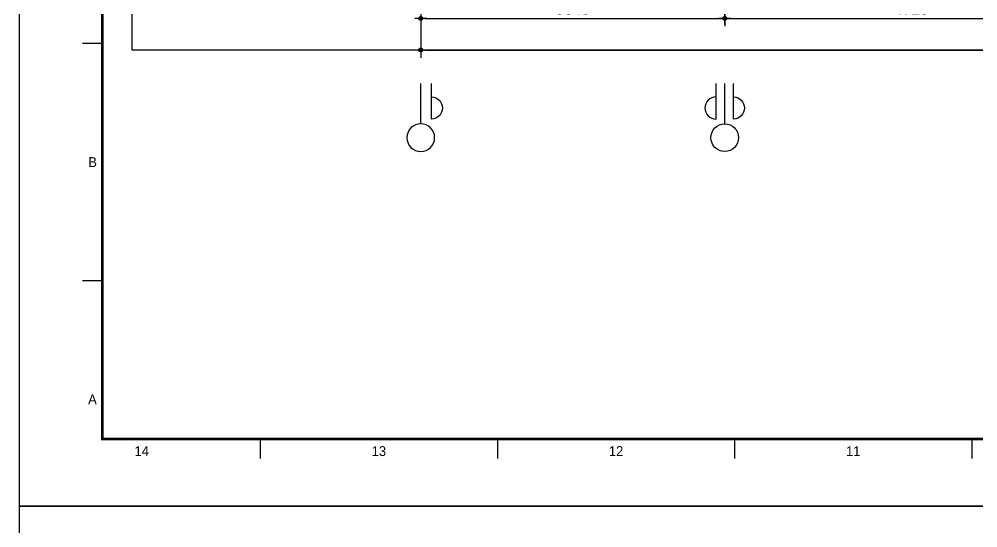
# Model space of a CAD drawing. Header units: millimetres. Extents: x -24416 to 92204, y -190080 to 23760.
# Drawn here: x 0 to 12126, y -160655 to -154223 of the extents above; entities that cross this region are included whole.
import ezdxf
from ezdxf.enums import TextEntityAlignment as Align

# ---------------------------------------------------------------- set-up
doc = ezdxf.new("R2010")
doc.units = ezdxf.units.MM
doc.header["$LTSCALE"] = 50
doc.linetypes.add('AUDIT_D_220706163347-0', pattern=[0])
doc.layers.get('defpoints').update_dxf_attribs({"color": 139})
for name, color, linetype in [('A-치수', 7, 'AUDIT_D_220706163347-0'), ('AA-BORD-FORM', 7, 'Continuous'), ('AA-BORD-TEXT', 3, 'Continuous'), ('AA-XXXX-DIMS', 7, 'Continuous'), ('DIM', 7, 'AUDIT_D_220706163347-0')]:
    doc.layers.add(name, color=color, linetype=linetype)
doc.styles.add('HAUD01', font='Dotum.ttf')
doc.styles.add('맑은고딕', font='malgun.ttf', dxfattribs={"width": 0.9})
doc.dimstyles.new('DIM-50', dxfattribs={"dimscale": 50, "dimtxt": 3, "dimasz": 1, "dimexe": 2, "dimexo": 2, "dimgap": 1, "dimtad": 1, "dimdec": 0, "dimzin": 0, "dimdsep": 46, "dimtxsty": '맑은고딕', "dimblk1": 'DIMDOT', "dimblk2": 'DIMDOT', "dimsah": 1, "dimcen": 0.09, "dimdle": 2, "dimclrd": 7, "dimclre": 7, "dimclrt": 3, "dimadec": 0, "dimazin": 0, "dimtfac": 1, "dimtdec": 0, "dimtix": 1, "dimtmove": 2, "dimatfit": 3, "dimldrblk": 'DIMDOT', "dimfxl": 1, "dimtolj": 1, "dimtzin": 0, "dimarcsym": 0})

# ---------------------------------------------------------------- blocks, each defined once
blk = doc.blocks.new('중심')
at = {"layer": 'DIM'}
blk.add_line((-350, 0), (0, 0), dxfattribs=at)
blk.add_circle((-470, 0), 120, dxfattribs=at)
blk = doc.blocks.new('DIMDOT')
at = {"layer": 'AA-XXXX-DIMS'}
for p, q in [((-1.5, 0), (1.5, 0)), ((0, -1.5), (0, 1.5))]:
    blk.add_line(p, q, dxfattribs=at)
for radius in [0.5, 0.25]:
    blk.add_circle((0, 0), radius, dxfattribs=at)
blk = doc.blocks.new('*D375')
at = {"layer": 'defpoints', "color": 0, "transparency": 16777216}
for p in [(5080, -176373), (8925, -176373), (8925, -177973)]:
    blk.add_point(p, dxfattribs=at)
at = {"layer": 'DIM', "color": 7, "lineweight": -2, "transparency": 16777216}
for p, q in [((5080, -176473), (5080, -178073)), ((8925, -176473), (8925, -178073)), ((5130, -177973), (8875, -177973))]:
    blk.add_line(p, q, dxfattribs=at)
at = {"layer": 'DIM', "color": 7, "lineweight": -2, "transparency": 16777216, "xscale": 50, "yscale": 50, "zscale": 50, "rotation": 180}
blk.add_blockref('DIMDOT', (5080, -177973), dxfattribs=at)
at = {"layer": 'DIM', "color": 7, "lineweight": -2, "transparency": 16777216, "xscale": 50, "yscale": 50, "zscale": 50}
blk.add_blockref('DIMDOT', (8925, -177973), dxfattribs=at)
at = {"layer": 'DIM', "color": 3, "transparency": 16777216, "insert": (7002, -177848), "char_height": 150, "attachment_point": 5, "style": 'HAUD01'}
blk.add_mtext('\\A1;3845', dxfattribs=at)
blk = doc.blocks.new('*D376')
at = {"layer": 'defpoints', "color": 0, "transparency": 16777216}
for p in [(8925, -176373), (13645, -176373), (13645, -177973)]:
    blk.add_point(p, dxfattribs=at)
at = {"layer": 'DIM', "color": 7, "lineweight": -2, "transparency": 16777216}
for p, q in [((8925, -176473), (8925, -178073)), ((13645, -176473), (13645, -178073)), ((8975, -177973), (13595, -177973))]:
    blk.add_line(p, q, dxfattribs=at)
at = {"layer": 'DIM', "color": 7, "lineweight": -2, "transparency": 16777216, "xscale": 50, "yscale": 50, "zscale": 50, "rotation": 180}
blk.add_blockref('DIMDOT', (8925, -177973), dxfattribs=at)
at = {"layer": 'DIM', "color": 7, "lineweight": -2, "transparency": 16777216, "xscale": 50, "yscale": 50, "zscale": 50}
blk.add_blockref('DIMDOT', (13645, -177973), dxfattribs=at)
at = {"layer": 'DIM', "color": 3, "transparency": 16777216, "insert": (11285, -177848), "char_height": 150, "attachment_point": 5, "style": 'HAUD01'}
blk.add_mtext('\\A1;4720', dxfattribs=at)
blk = doc.blocks.new('*D383')
at = {"layer": 'defpoints', "color": 0, "transparency": 16777216}
for p in [(5080, -176373), (30340, -176373), (30340, -178373)]:
    blk.add_point(p, dxfattribs=at)
at = {"layer": 'DIM', "color": 7, "lineweight": -2, "transparency": 16777216}
for p, q in [((5080, -176473), (5080, -178473)), ((30340, -176473), (30340, -178473)), ((5130, -178373), (30290, -178373))]:
    blk.add_line(p, q, dxfattribs=at)
at = {"layer": 'DIM', "color": 7, "lineweight": -2, "transparency": 16777216, "xscale": 50, "yscale": 50, "zscale": 50, "rotation": 180}
blk.add_blockref('DIMDOT', (5080, -178373), dxfattribs=at)
at = {"layer": 'DIM', "color": 7, "lineweight": -2, "transparency": 16777216, "xscale": 50, "yscale": 50, "zscale": 50}
blk.add_blockref('DIMDOT', (30340, -178373), dxfattribs=at)
at = {"layer": 'DIM', "color": 3, "transparency": 16777216, "insert": (17710, -178248), "char_height": 150, "attachment_point": 5, "style": 'HAUD01'}
blk.add_mtext('\\A1;25260', dxfattribs=at)
blk = doc.blocks.new('XR-FORM 청주월명')
at = {"layer": 'AA-BORD-FORM', "color": 2}
for p, q in [((21, 117), (16, 117)), ((21, 57), (16, 57)), ((61, 17), (61, 12)), ((121, 17), (121, 12)), ((181, 17), (181, 12)), ((241, 17), (241, 12))]:
    blk.add_line(p, q, dxfattribs=at)
at = {"layer": 'AA-BORD-FORM', "color": 1}
blk.add_lwpolyline([(0, 0), (841, 0), (841, 594), (0, 594)], close=True, dxfattribs=at)
at = {"layer": 'AA-BORD-FORM', "color": 2, "const_width": 0.682}
blk.add_lwpolyline([(21, 17), (21, 577), (821, 577), (821, 17)], close=True, dxfattribs=at)
at = {"layer": 'AA-BORD-TEXT', "color": 7, "style": 'HAUD01'}
for s, p in [('B', (18.58, 87)), ('A', (18.54, 27)), ('14', (31, 13.9)), ('13', (91, 13.9)), ('12', (151, 13.9)), ('11', (211, 13.9))]:
    blk.add_text(s, height=2.5, dxfattribs=at).set_placement(p, align=Align.MIDDLE_CENTER)
blk = doc.blocks.new('DIM-1108')
at = {"layer": 'DIM'}
for points in [[(5214.9, -178965.8, -1), (5214.9, -179245.8), (5214.9, -178795.8)], [(8814.9, -178965.8, 1), (8814.9, -179245.8), (8814.9, -178795.8)], [(9034.9, -178965.8, -1), (9034.9, -179245.8), (9034.9, -178795.8)]]:
    blk.add_lwpolyline(points, format="xyb", dxfattribs=at)
at = {"layer": 'A-치수'}
for p, xscale, yscale, zscale, rotation in [((5079.9, -178795.8), -1.458333333333333, 1.458333333333333, 1.458333333333333, 270), ((8924.9, -178795.8), 1.458333333333342, 1.458333333333342, 1.458333333333342, 90)]:
    blk.add_blockref('중심', p, dxfattribs=dict(at, xscale=xscale, yscale=yscale, zscale=zscale, rotation=rotation))
at = {"layer": 'DIM'}
for base, p1, p2, picture, middle in [((8924.9, -177973.2), (5079.9, -176373.2), (8924.9, -176373.2), '*D375', (7002.4, -177848.1)), ((30339.9, -178373.2), (5079.9, -176373.2), (30339.9, -176373.2), '*D383', (17709.9, -178248.1)), ((13644.9, -177973.2), (8924.9, -176373.2), (13644.9, -176373.2), '*D376', (11284.9, -177848.1))]:
    dim = blk.add_linear_dim(base=base, p1=p1, p2=p2, angle=180, dimstyle='DIM-50', override={"dimscale": 50, "dimtxsty": 'HAUD01'}, dxfattribs=at)
    dim.commit()
    dim.dimension.update_dxf_attribs({"geometry": picture, "text_midpoint": middle})

msp = doc.modelspace()

# ---------------------------------------------------------------- linework, layer by layer
at = {"layer": 'defpoints'}
msp.add_lwpolyline([(1429, -136888), (36945, -136888), (36945, -154613), (1429, -154613)], close=True, dxfattribs=at)

# ---------------------------------------------------------------- block references
msp.add_blockref('DIM-1108', (0, 23760))
at = {"xscale": 50, "yscale": 50, "zscale": 50}
for p in [(0, -160380), (0, -190080)]:
    msp.add_blockref('XR-FORM 청주월명', p, dxfattribs=at)

doc.saveas('drawing.dxf')
